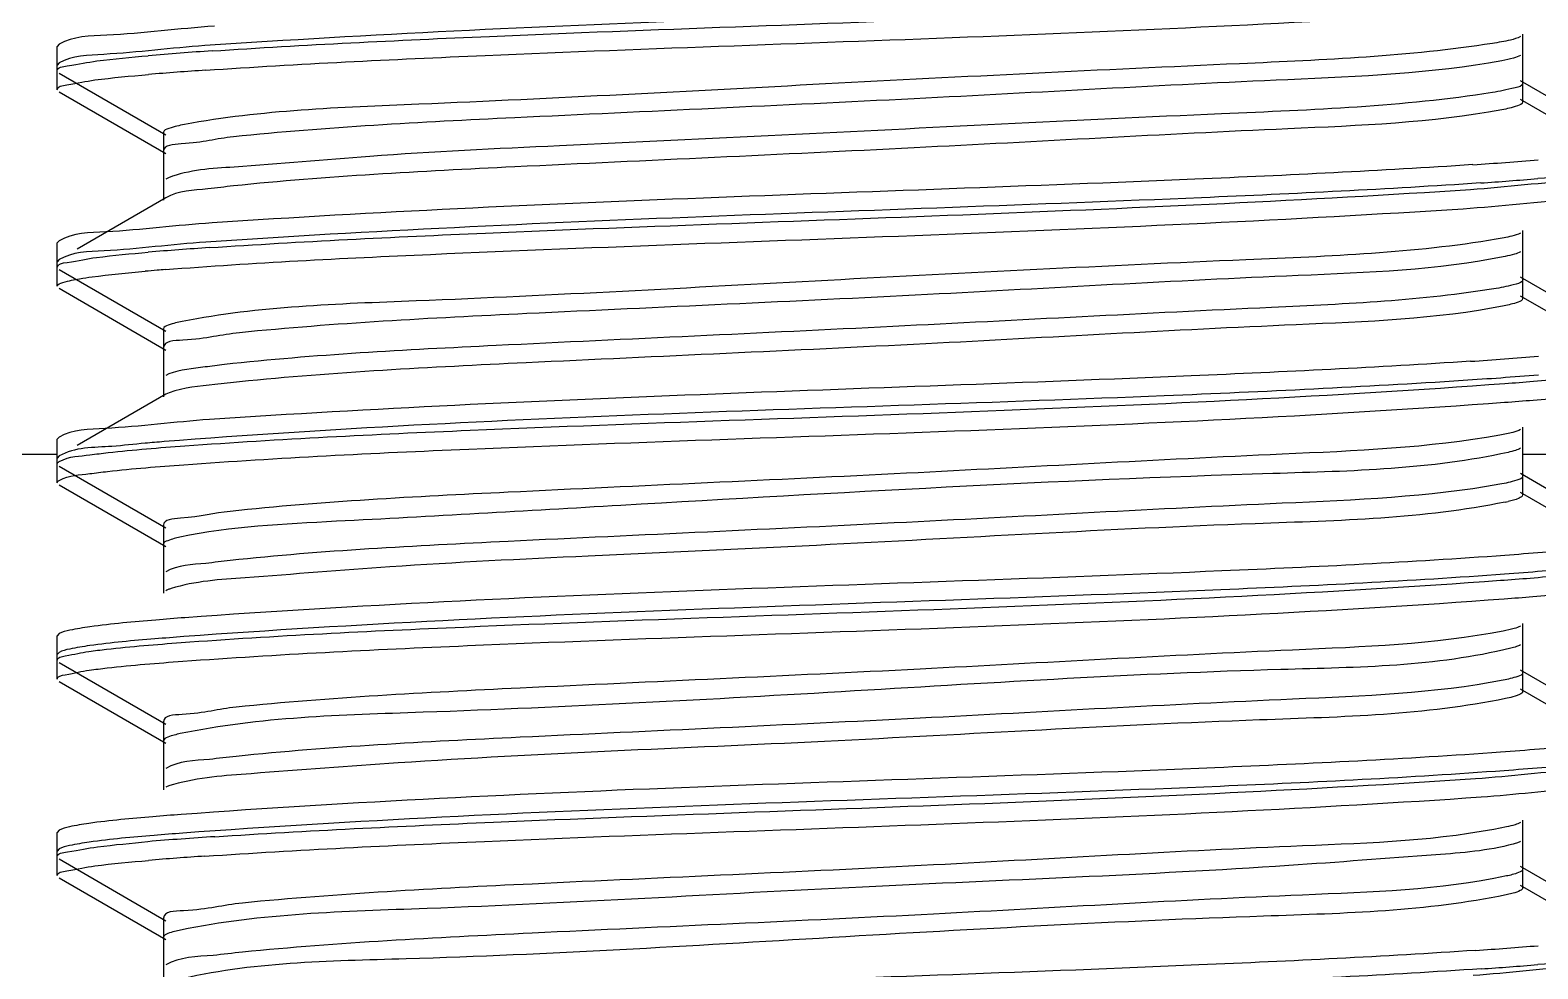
# Model space of a CAD drawing. Extents: x 27938 to 650306, y -92720 to 1524912.
# Drawn here: x 294526.8 to 294709.5, y 847629.4 to 847743.2 of the extents above; entities that cross this region are included whole.
import ezdxf

# ---------------------------------------------------------------- set-up
doc = ezdxf.new("R2010")
doc.units = 0
doc.header["$LTSCALE"] = 1000
doc.header["$MEASUREMENT"] = 0

msp = doc.modelspace()

# ---------------------------------------------------------------- linework, layer by layer
at = {"linetype": 'Continuous'}
for p, q in [((294707.67, 847736.77), (294707.67, 847742.72)), ((294530.28, 847741.5), (294530.05, 847741.23)), ((294530.05, 847738.26), (294530.05, 847741.23)), ((294530.05, 847738.26), (294530.05, 847741.23)), ((294707.67, 847734.49), (294707.67, 847740.44)), ((294530.28, 847739.22), (294530.05, 847738.96)), ((294530.05, 847735.98), (294530.05, 847738.96)), ((294530.05, 847735.98), (294530.05, 847738.96)), ((294530.28, 847738), (294543.2, 847730.52)), ((294720.33, 847729.59), (294707.41, 847737.07)), ((294530.28, 847735.72), (294543.2, 847728.24)), ((294720.33, 847727.31), (294707.41, 847734.79)), ((294542.94, 847730.82), (294542.94, 847724.86)), ((294542.94, 847728.54), (294542.94, 847722.58)), ((294543.53, 847725.32), (294543.2, 847725.16)), ((294543.2, 847722.89), (294532.45, 847716.66)), ((294707.67, 847712.96), (294707.67, 847718.91)), ((294530.28, 847717.68), (294530.05, 847717.42)), ((294530.05, 847714.45), (294530.05, 847717.42)), ((294530.05, 847714.45), (294530.05, 847717.42)), ((294707.67, 847710.68), (294707.67, 847716.63)), ((294530.28, 847715.4), (294530.05, 847715.14)), ((294530.05, 847712.17), (294530.05, 847715.14)), ((294530.05, 847712.17), (294530.05, 847715.14)), ((294530.28, 847714.18), (294543.2, 847706.7)), ((294720.33, 847705.78), (294707.41, 847713.26)), ((294530.28, 847711.91), (294543.2, 847704.42)), ((294720.33, 847703.5), (294707.41, 847710.98)), ((294542.94, 847707), (294542.94, 847701.05)), ((294542.94, 847704.72), (294542.94, 847698.77)), ((294543.59, 847701.53), (294543.2, 847701.35)), ((294543.2, 847699.07), (294532.45, 847692.85)), ((294543.63, 847699.26), (294543.2, 847699.07)), ((294707.67, 847689.14), (294707.67, 847695.1)), ((294530.28, 847693.87), (294530.05, 847693.61)), ((294530.05, 847690.63), (294530.05, 847693.61)), ((294530.05, 847690.63), (294530.05, 847693.61)), ((294707.67, 847686.87), (294707.67, 847692.82)), ((294530.05, 847691.77), (294381.22, 847691.77)), ((294530.28, 847691.59), (294530.05, 847691.33)), ((294530.05, 847688.35), (294530.05, 847691.33)), ((294530.05, 847688.35), (294530.05, 847691.33)), ((294530.28, 847690.37), (294543.2, 847682.89)), ((294869.39, 847691.77), (294707.67, 847691.77)), ((294720.33, 847681.96), (294707.41, 847689.45)), ((294530.28, 847688.09), (294543.2, 847680.61)), ((294720.33, 847679.68), (294707.41, 847687.17)), ((294542.94, 847683.19), (294542.94, 847677.24)), ((294542.94, 847680.91), (294542.94, 847674.96)), ((294707.67, 847665.33), (294707.67, 847671.28)), ((294530.28, 847670.06), (294530.05, 847669.8)), ((294530.05, 847666.82), (294530.05, 847669.8)), ((294530.05, 847666.82), (294530.05, 847669.8)), ((294707.67, 847663.05), (294707.67, 847669.01)), ((294530.28, 847667.78), (294530.05, 847667.52)), ((294530.05, 847664.54), (294530.05, 847667.52)), ((294530.05, 847664.54), (294530.05, 847667.52)), ((294530.28, 847666.56), (294543.2, 847659.08)), ((294720.33, 847658.15), (294707.41, 847665.63)), ((294530.28, 847664.28), (294543.2, 847656.8)), ((294720.33, 847655.87), (294707.41, 847663.35)), ((294706.21, 847662.34), (294705.6, 847662.2)), ((294542.94, 847659.38), (294542.94, 847653.42)), ((294542.94, 847657.1), (294542.94, 847651.15)), ((294707.67, 847641.52), (294707.67, 847647.47)), ((294530.28, 847646.24), (294530.05, 847645.98)), ((294530.05, 847643.01), (294530.05, 847645.98)), ((294530.05, 847643.01), (294530.05, 847645.98)), ((294707.67, 847639.24), (294707.67, 847645.19)), ((294530.28, 847643.97), (294530.05, 847643.7)), ((294530.05, 847640.73), (294530.05, 847643.7)), ((294530.05, 847640.73), (294530.05, 847643.7)), ((294530.28, 847642.75), (294543.2, 847635.26)), ((294720.33, 847634.34), (294707.41, 847641.82)), ((294530.28, 847640.47), (294543.2, 847632.99)), ((294720.33, 847632.06), (294707.41, 847639.54)), ((294706.51, 847638.6), (294705.65, 847638.4)), ((294542.94, 847635.57), (294542.94, 847629.61)), ((294542.94, 847633.29), (294542.94, 847627.33))]:
    msp.add_line(p, q, dxfattribs=at)
for centre, radius, start, end in [((294576.47, 847318.52), 423.07, 93.7475, 94.7999), ((294575.41, 847329.69), 409.57, 93.8303, 94.8051), ((294673.94, 848151.52), 425.53, 273.7314, 274.8001), ((294675.2, 848133.41), 409.64, 273.8317, 274.8033), ((294576.04, 847300.1), 417.65, 93.7819, 94.8008), ((294565.56, 847426.69), 288.36, 94.6548, 94.9427), ((294569.81, 847374.66), 340.57, 94.4875, 94.6577), ((294673.56, 848132.63), 430.46, 273.7005, 274.7995), ((294566.96, 847389.24), 305.03, 94.5049, 94.936), ((294701.61, 847705.35), 19.75, 281.4586, 282.5217), ((294576.89, 847217.91), 428.44, 93.7138, 94.7991), ((294575.29, 847235.9), 408.11, 93.8416, 94.804), ((294674.37, 848050.91), 420.14, 273.7655, 274.8009), ((294675.29, 848036.96), 408.44, 273.8398, 274.8035)]:
    msp.add_arc(centre, radius, start, end, dxfattribs=at)
for points, knots in [([(294702.64, 847748.5), (294691.36, 847747.73), (294639.79, 847745.25), (294588.16, 847744.06), (294547.95, 847741.32)], [0, 0, 0, 0, 0.21912, 1, 1, 1, 1]), ([(294548.82, 847740.68), (294560.01, 847741.43), (294610.95, 847743.87), (294661.95, 847745.09), (294701.64, 847747.73)], [0, 0, 0, 0, 0.220054, 1, 1, 1, 1]), ([(294548.05, 847738.35), (294559.33, 847739.11), (294610.84, 847741.59), (294662.41, 847742.79), (294702.57, 847745.52)], [0, 0, 0, 0, 0.219245, 1, 1, 1, 1]), ([(294549.13, 847743.68), (294544.76, 847743.39), (294538.65, 847742.54), (294531.98, 847742.47), (294530.28, 847741.5)], [0, 0, 0, 0, 0.69136, 1, 1, 1, 1]), ([(294703.99, 847741.59), (294693.86, 847740.01), (294666.82, 847738.89), (294623.46, 847736.74), (294580.89, 847734.37), (294554.82, 847733.51), (294545.47, 847731.76)], [0, 0, 0, 0, 0.193633, 0.509715, 0.820379, 1, 1, 1, 1]), ([(294707.4, 847742.42), (294707.03, 847742.21), (294705.87, 847741.91), (294704.73, 847741.7), (294703.99, 847741.59)], [0, 0, 0, 0, 0.365324, 1, 1, 1, 1]), ([(294547.95, 847741.32), (294543.86, 847741.04), (294538.13, 847740.24), (294531.88, 847740.13), (294530.28, 847739.22)], [0, 0, 0, 0, 0.690221, 1, 1, 1, 1]), ([(294707.4, 847740.14), (294707.14, 847739.99), (294706.38, 847739.76), (294705.61, 847739.59), (294705.14, 847739.5)], [0, 0, 0, 0, 0.382192, 1, 1, 1, 1]), ([(294530.05, 847738.26), (294530.05, 847738.71), (294532.46, 847738.98), (294533.66, 847739.31), (294534.87, 847739.47)], [0, 0, 0, 0, 0.270794, 1, 1, 1, 1]), ([(294705.14, 847739.5), (294696.61, 847737.91), (294672.71, 847737.02), (294632.89, 847734.73), (294590.26, 847732.85), (294562.74, 847731.45), (294551.41, 847730.27)], [0, 0, 0, 0, 0.169059, 0.463606, 0.77817, 1, 1, 1, 1]), ([(294530.05, 847735.98), (294530.05, 847736.41), (294532.32, 847736.7), (294533.47, 847737.01), (294534.61, 847737.16)], [0, 0, 0, 0, 0.271623, 1, 1, 1, 1]), ([(294707.67, 847736.77), (294707.66, 847736.41), (294705.9, 847736.02), (294704.91, 847735.78), (294703.99, 847735.63)], [0, 0, 0, 0, 0.279151, 1, 1, 1, 1]), ([(294703.99, 847735.63), (294693.14, 847733.94), (294664.32, 847732.86), (294626.65, 847730.87), (294592.26, 847729.24), (294570.06, 847728.21), (294554.38, 847726.72), (294546.04, 847726.28), (294543.53, 847725.32)], [0, 0, 0, 0, 0.204799, 0.536352, 0.704101, 0.847377, 0.949834, 1, 1, 1, 1]), ([(294707.66, 847734.49), (294707.66, 847734.23), (294706.5, 847733.84), (294705.78, 847733.67), (294705.14, 847733.55)], [0, 0, 0, 0, 0.288579, 1, 1, 1, 1]), ([(294705.14, 847733.55), (294696.61, 847731.95), (294672.71, 847731.06), (294632.89, 847728.78), (294590.26, 847726.9), (294562.74, 847725.5), (294551.41, 847724.32)], [0, 0, 0, 0, 0.169059, 0.463606, 0.77817, 1, 1, 1, 1]), ([(294545.47, 847731.76), (294544.83, 847731.64), (294544.11, 847731.47), (294542.94, 847731.08), (294542.94, 847730.82)], [0, 0, 0, 0, 0.711978, 1, 1, 1, 1]), ([(294551.41, 847730.27), (294549.3, 847730.05), (294547.29, 847729.42), (294542.94, 847729.31), (294542.94, 847728.54)], [0, 0, 0, 0, 0.733874, 1, 1, 1, 1]), ([(294701.64, 847726.9), (294690.41, 847726.15), (294639.48, 847723.71), (294588.48, 847722.49), (294548.82, 847719.84)], [0, 0, 0, 0, 0.220558, 1, 1, 1, 1]), ([(294701.34, 847723.9), (294705.74, 847724.19), (294711.9, 847725.05), (294718.62, 847725.11), (294720.33, 847726.09)], [0, 0, 0, 0, 0.69148, 1, 1, 1, 1]), ([(294551.41, 847724.32), (294550.38, 847724.21), (294547.66, 847723.81), (294544.71, 847723.76), (294543.2, 847722.89)], [0, 0, 0, 0, 0.374179, 1, 1, 1, 1]), ([(294702.57, 847724.68), (294691.3, 847723.92), (294639.79, 847721.43), (294588.22, 847720.24), (294548.05, 847717.51)], [0, 0, 0, 0, 0.219186, 1, 1, 1, 1]), ([(294548.5, 847716.84), (294559.64, 847717.59), (294610.59, 847720.04), (294661.59, 847721.28), (294701.34, 847723.9)], [0, 0, 0, 0, 0.219018, 1, 1, 1, 1]), ([(294700.44, 847721.56), (294705.06, 847721.86), (294711.5, 847722.76), (294718.54, 847722.79), (294720.33, 847723.81)], [0, 0, 0, 0, 0.692236, 1, 1, 1, 1]), ([(294543.16, 847714.18), (294553.86, 847715.02), (294606.29, 847717.62), (294658.78, 847718.87), (294700.44, 847721.56)], [0, 0, 0, 0, 0.204514, 1, 1, 1, 1]), ([(294548.82, 847719.84), (294544.52, 847719.55), (294538.51, 847718.72), (294531.95, 847718.64), (294530.28, 847717.68)], [0, 0, 0, 0, 0.691063, 1, 1, 1, 1]), ([(294704.46, 847717.85), (294694.45, 847716.18), (294667.32, 847715.15), (294623.7, 847712.94), (294580.8, 847710.5), (294554.52, 847709.73), (294545.21, 847707.89)], [0, 0, 0, 0, 0.190819, 0.5086, 0.821571, 1, 1, 1, 1]), ([(294707.4, 847718.61), (294707.08, 847718.42), (294706.08, 847718.15), (294705.09, 847717.95), (294704.46, 847717.85)], [0, 0, 0, 0, 0.371353, 1, 1, 1, 1]), ([(294548.05, 847717.51), (294543.93, 847717.23), (294538.17, 847716.43), (294531.88, 847716.32), (294530.28, 847715.4)], [0, 0, 0, 0, 0.690332, 1, 1, 1, 1]), ([(294707.4, 847716.33), (294707.18, 847716.2), (294706.55, 847715.99), (294705.92, 847715.85), (294705.53, 847715.77)], [0, 0, 0, 0, 0.390278, 1, 1, 1, 1]), ([(294530.05, 847714.45), (294530.05, 847714.89), (294532.42, 847715.17), (294533.61, 847715.49), (294534.8, 847715.65)], [0, 0, 0, 0, 0.27103, 1, 1, 1, 1]), ([(294705.53, 847715.77), (294697.3, 847714.09), (294673.79, 847713.32), (294634.34, 847710.96), (294591.54, 847709.12), (294563.73, 847707.69), (294552.16, 847706.53)], [0, 0, 0, 0, 0.163938, 0.456535, 0.773032, 1, 1, 1, 1]), ([(294530.05, 847712.17), (294530.05, 847712.44), (294531.33, 847712.78), (294532.07, 847712.96), (294532.76, 847713.07)], [0, 0, 0, 0, 0.282056, 1, 1, 1, 1]), ([(294532.76, 847713.07), (294533.26, 847713.16), (294535.9, 847713.54), (294538.56, 847713.79), (294540.71, 847713.98)], [0, 0, 0, 0, 0.190856, 1, 1, 1, 1]), ([(294707.67, 847712.96), (294707.66, 847712.64), (294706.15, 847712.24), (294705.27, 847712.03), (294704.46, 847711.9)], [0, 0, 0, 0, 0.282326, 1, 1, 1, 1]), ([(294704.46, 847711.9), (294695.48, 847710.4), (294670.99, 847709.37), (294630.62, 847707.18), (294588.29, 847705.25), (294561.25, 847703.88), (294550.31, 847702.67)], [0, 0, 0, 0, 0.176994, 0.474556, 0.786113, 1, 1, 1, 1]), ([(294707.66, 847710.68), (294707.66, 847710.44), (294706.66, 847710.06), (294706, 847709.91), (294705.43, 847709.79)], [0, 0, 0, 0, 0.292289, 1, 1, 1, 1]), ([(294705.43, 847709.79), (294697.16, 847708.15), (294673.62, 847707.34), (294634.17, 847705), (294591.44, 847703.16), (294563.7, 847701.74), (294552.16, 847700.58)], [0, 0, 0, 0, 0.164905, 0.457517, 0.773479, 1, 1, 1, 1]), ([(294545.21, 847707.89), (294544.64, 847707.78), (294543.97, 847707.63), (294542.94, 847707.24), (294542.94, 847707)], [0, 0, 0, 0, 0.708966, 1, 1, 1, 1]), ([(294552.16, 847706.53), (294549.86, 847706.3), (294547.69, 847705.6), (294542.94, 847705.56), (294542.94, 847704.72)], [0, 0, 0, 0, 0.733597, 1, 1, 1, 1]), ([(294550.31, 847702.67), (294549.53, 847702.58), (294547.28, 847702.28), (294544.99, 847702.04), (294543.59, 847701.53)], [0, 0, 0, 0, 0.346189, 1, 1, 1, 1]), ([(294701.34, 847703.07), (294690.06, 847702.32), (294639.11, 847699.88), (294588.11, 847698.67), (294548.5, 847696.01)], [0, 0, 0, 0, 0.221566, 1, 1, 1, 1]), ([(294705.51, 847700.38), (294706.66, 847700.46), (294710.41, 847700.76), (294714.15, 847701.09), (294716.72, 847701.46)], [0, 0, 0, 0, 0.307531, 1, 1, 1, 1]), ([(294700.44, 847700.73), (294688.38, 847699.95), (294635.9, 847697.44), (294583.32, 847696.51), (294543, 847693.33)], [0, 0, 0, 0, 0.230084, 1, 1, 1, 1]), ([(294552.16, 847700.58), (294551.16, 847700.48), (294548.31, 847700.14), (294545.4, 847699.89), (294543.63, 847699.26)], [0, 0, 0, 0, 0.349753, 1, 1, 1, 1]), ([(294545.53, 847692.82), (294557.04, 847693.66), (294610.37, 847696.26), (294663.78, 847697.3), (294705.51, 847700.38)], [0, 0, 0, 0, 0.216266, 1, 1, 1, 1]), ([(294545.4, 847690.53), (294556.9, 847691.38), (294610.26, 847693.98), (294663.7, 847695.02), (294705.47, 847698.1)], [0, 0, 0, 0, 0.215878, 1, 1, 1, 1]), ([(294705.47, 847698.1), (294706.63, 847698.18), (294710.38, 847698.48), (294714.13, 847698.81), (294716.71, 847699.18)], [0, 0, 0, 0, 0.307522, 1, 1, 1, 1]), ([(294548.5, 847696.01), (294544.28, 847695.72), (294538.37, 847694.9), (294531.92, 847694.81), (294530.28, 847693.87)], [0, 0, 0, 0, 0.690751, 1, 1, 1, 1]), ([(294704.9, 847694.11), (294696.21, 847692.55), (294672.1, 847691.61), (294632.08, 847689.36), (294589.55, 847687.47), (294562.2, 847686.08), (294551.01, 847684.88)], [0, 0, 0, 0, 0.171902, 0.467529, 0.781017, 1, 1, 1, 1]), ([(294707.4, 847694.8), (294707.12, 847694.63), (294706.28, 847694.38), (294705.43, 847694.21), (294704.9, 847694.11)], [0, 0, 0, 0, 0.37809, 1, 1, 1, 1]), ([(294540.71, 847693.14), (294539.37, 847693.02), (294535.93, 847692.56), (294532.16, 847692.68), (294530.28, 847691.59)], [0, 0, 0, 0, 0.38257, 1, 1, 1, 1]), ([(294534.02, 847691.73), (294534.75, 847691.83), (294538.58, 847692.29), (294542.42, 847692.6), (294545.53, 847692.82)], [0, 0, 0, 0, 0.19158, 1, 1, 1, 1]), ([(294707.4, 847692.52), (294707.22, 847692.41), (294706.71, 847692.23), (294706.2, 847692.1), (294705.89, 847692.03)], [0, 0, 0, 0, 0.399432, 1, 1, 1, 1]), ([(294530.05, 847690.63), (294530.05, 847690.76), (294531.47, 847691.64), (294532.76, 847691.55), (294534.02, 847691.73)], [0, 0, 0, 0, 0.088842, 1, 1, 1, 1]), ([(294533.99, 847689.45), (294534.71, 847689.55), (294538.5, 847690.01), (294542.32, 847690.31), (294545.4, 847690.53)], [0, 0, 0, 0, 0.191545, 1, 1, 1, 1]), ([(294705.89, 847692.03), (294696.57, 847689.96), (294660.39, 847689.19), (294613.18, 847686.47), (294569.09, 847683.89), (294551.15, 847683.05), (294544.93, 847681.75)], [0, 0, 0, 0, 0.17752, 0.667782, 0.88196, 1, 1, 1, 1]), ([(294530.05, 847688.35), (294530.05, 847688.48), (294531.45, 847689.36), (294532.74, 847689.27), (294533.99, 847689.45)], [0, 0, 0, 0, 0.089015, 1, 1, 1, 1]), ([(294707.66, 847689.14), (294707.66, 847688.86), (294706.38, 847688.47), (294705.6, 847688.28), (294704.9, 847688.16)], [0, 0, 0, 0, 0.286129, 1, 1, 1, 1]), ([(294704.9, 847688.16), (294696.21, 847686.6), (294672.1, 847685.66), (294632.08, 847683.41), (294589.55, 847681.51), (294562.2, 847680.12), (294551.01, 847678.93)], [0, 0, 0, 0, 0.171902, 0.467529, 0.781017, 1, 1, 1, 1]), ([(294707.66, 847686.87), (294707.66, 847686.67), (294706.89, 847686.3), (294706.34, 847686.18), (294705.89, 847686.08)], [0, 0, 0, 0, 0.300005, 1, 1, 1, 1]), ([(294551.01, 847684.88), (294548.99, 847684.67), (294547.07, 847684.07), (294542.94, 847683.93), (294542.94, 847683.19)], [0, 0, 0, 0, 0.733399, 1, 1, 1, 1]), ([(294705.53, 847686), (294695.6, 847683.98), (294667.54, 847683.35), (294630.58, 847681.09), (294595.61, 847679.53), (294572.49, 847678.41), (294555.72, 847677.01), (294546.75, 847676.42), (294543.86, 847675.53)], [0, 0, 0, 0, 0.187537, 0.516126, 0.6871, 0.835564, 0.944057, 1, 1, 1, 1]), ([(294544.93, 847681.75), (294544.43, 847681.64), (294543.83, 847681.5), (294542.94, 847681.13), (294542.95, 847680.91)], [0, 0, 0, 0, 0.704879, 1, 1, 1, 1]), ([(294705.51, 847679.54), (294694.09, 847678.7), (294640.75, 847676.1), (294587.35, 847675.03), (294545.53, 847671.99)], [0, 0, 0, 0, 0.214619, 1, 1, 1, 1]), ([(294716.72, 847680.62), (294716.01, 847680.52), (294712.28, 847680.06), (294708.54, 847679.77), (294705.51, 847679.54)], [0, 0, 0, 0, 0.191299, 1, 1, 1, 1]), ([(294551.01, 847678.93), (294550.03, 847678.82), (294547.44, 847678.44), (294544.64, 847678.37), (294543.2, 847677.54)], [0, 0, 0, 0, 0.373077, 1, 1, 1, 1]), ([(294704.99, 847676.53), (294706.18, 847676.61), (294710.04, 847676.91), (294713.91, 847677.26), (294716.58, 847677.63)], [0, 0, 0, 0, 0.307277, 1, 1, 1, 1]), ([(294716.71, 847678.34), (294716, 847678.24), (294712.26, 847677.78), (294708.51, 847677.49), (294705.47, 847677.26)], [0, 0, 0, 0, 0.191309, 1, 1, 1, 1]), ([(294545.07, 847668.98), (294556.48, 847669.82), (294609.79, 847672.42), (294663.18, 847673.49), (294704.99, 847676.53)], [0, 0, 0, 0, 0.214433, 1, 1, 1, 1]), ([(294705.47, 847677.26), (294694.03, 847676.42), (294640.67, 847673.82), (294587.23, 847672.76), (294545.4, 847669.7)], [0, 0, 0, 0, 0.214875, 1, 1, 1, 1]), ([(294543.86, 847675.53), (294543.74, 847675.49), (294543.51, 847675.41), (294543.29, 847675.31), (294543.2, 847675.26)], [0, 0, 0, 0, 0.565784, 1, 1, 1, 1]), ([(294545.27, 847666.71), (294556.76, 847667.56), (294610.14, 847670.16), (294663.61, 847671.21), (294705.43, 847674.28)], [0, 0, 0, 0, 0.215487, 1, 1, 1, 1]), ([(294705.43, 847674.28), (294706.58, 847674.37), (294710.35, 847674.66), (294714.11, 847675), (294716.7, 847675.36)], [0, 0, 0, 0, 0.307507, 1, 1, 1, 1]), ([(294534.02, 847670.89), (294533.2, 847670.78), (294531.95, 847670.56), (294530.68, 847670.28), (294530.28, 847670.06)], [0, 0, 0, 0, 0.644191, 1, 1, 1, 1]), ([(294545.53, 847671.99), (294544.35, 847671.9), (294540.5, 847671.6), (294536.66, 847671.26), (294534.02, 847670.89)], [0, 0, 0, 0, 0.307204, 1, 1, 1, 1]), ([(294705.31, 847670.38), (294696.92, 847668.75), (294673.19, 847667.91), (294633.53, 847665.59), (294590.82, 847663.73), (294563.17, 847662.32), (294551.74, 847661.15)], [0, 0, 0, 0, 0.166793, 0.460477, 0.775901, 1, 1, 1, 1]), ([(294707.4, 847670.98), (294707.16, 847670.84), (294706.46, 847670.62), (294705.75, 847670.46), (294705.31, 847670.38)], [0, 0, 0, 0, 0.385626, 1, 1, 1, 1]), ([(294533.99, 847668.61), (294533.18, 847668.5), (294531.94, 847668.28), (294530.67, 847668), (294530.28, 847667.78)], [0, 0, 0, 0, 0.643834, 1, 1, 1, 1]), ([(294533.88, 847667.9), (294534.59, 847668), (294538.31, 847668.46), (294542.05, 847668.75), (294545.07, 847668.98)], [0, 0, 0, 0, 0.191269, 1, 1, 1, 1]), ([(294545.4, 847669.7), (294544.23, 847669.61), (294540.42, 847669.32), (294536.61, 847668.98), (294533.99, 847668.61)], [0, 0, 0, 0, 0.307253, 1, 1, 1, 1]), ([(294707.4, 847668.7), (294707.25, 847668.62), (294706.86, 847668.46), (294706.45, 847668.35), (294706.21, 847668.29)], [0, 0, 0, 0, 0.409846, 1, 1, 1, 1]), ([(294530.05, 847666.82), (294530.05, 847667.19), (294531.93, 847667.51), (294532.92, 847667.76), (294533.88, 847667.9)], [0, 0, 0, 0, 0.274668, 1, 1, 1, 1]), ([(294533.94, 847665.63), (294534.66, 847665.73), (294538.43, 847666.19), (294542.21, 847666.49), (294545.27, 847666.71)], [0, 0, 0, 0, 0.191422, 1, 1, 1, 1]), ([(294706.21, 847668.29), (294697.15, 847666.06), (294670.3, 847665.8), (294626.5, 847663.03), (294582.09, 847660.59), (294554.61, 847659.96), (294544.96, 847657.94)], [0, 0, 0, 0, 0.173176, 0.493211, 0.817077, 1, 1, 1, 1]), ([(294530.05, 847664.54), (294530.05, 847664.91), (294531.96, 847665.23), (294532.97, 847665.49), (294533.94, 847665.63)], [0, 0, 0, 0, 0.274365, 1, 1, 1, 1]), ([(294707.66, 847665.33), (294707.66, 847665.08), (294706.59, 847664.7), (294705.91, 847664.54), (294705.31, 847664.42)], [0, 0, 0, 0, 0.290766, 1, 1, 1, 1]), ([(294705.31, 847664.42), (294696.92, 847662.79), (294673.19, 847661.95), (294633.53, 847659.64), (294590.82, 847657.77), (294563.17, 847656.36), (294551.74, 847655.19)], [0, 0, 0, 0, 0.166793, 0.460477, 0.775901, 1, 1, 1, 1]), ([(294707.66, 847663.05), (294707.66, 847662.88), (294707.05, 847662.54), (294706.58, 847662.43), (294706.21, 847662.34)], [0, 0, 0, 0, 0.307791, 1, 1, 1, 1]), ([(294551.74, 847661.15), (294549.54, 847660.92), (294547.47, 847660.26), (294542.94, 847660.18), (294542.94, 847659.38)], [0, 0, 0, 0, 0.734217, 1, 1, 1, 1]), ([(294705.6, 847662.2), (294695.83, 847660.18), (294668.07, 847659.58), (294623.45, 847656.78), (294582.59, 847655.33), (294556.36, 847653.29), (294547.19, 847652.62), (294544.13, 847651.79)], [0, 0, 0, 0, 0.184985, 0.511081, 0.830893, 0.941203, 1, 1, 1, 1]), ([(294544.96, 847657.94), (294544.45, 847657.83), (294543.84, 847657.69), (294542.95, 847657.32), (294542.95, 847657.1)], [0, 0, 0, 0, 0.705094, 1, 1, 1, 1]), ([(294704.99, 847655.69), (294693.46, 847654.86), (294640.15, 847652.26), (294586.77, 847651.22), (294545.07, 847648.14)], [0, 0, 0, 0, 0.21655, 1, 1, 1, 1]), ([(294716.58, 847656.79), (294715.84, 847656.69), (294711.99, 847656.22), (294708.12, 847655.92), (294704.99, 847655.69)], [0, 0, 0, 0, 0.191493, 1, 1, 1, 1]), ([(294551.74, 847655.19), (294550.66, 847655.08), (294547.84, 847654.67), (294544.76, 847654.63), (294543.2, 847653.73)], [0, 0, 0, 0, 0.375015, 1, 1, 1, 1]), ([(294701.96, 847652.5), (294706.22, 847652.79), (294712.17, 847653.62), (294718.67, 847653.7), (294720.33, 847654.65)], [0, 0, 0, 0, 0.690888, 1, 1, 1, 1]), ([(294716.7, 847654.53), (294715.98, 847654.43), (294712.24, 847653.97), (294708.47, 847653.67), (294705.43, 847653.45)], [0, 0, 0, 0, 0.191315, 1, 1, 1, 1]), ([(294705.43, 847653.45), (294693.96, 847652.6), (294640.57, 847650), (294587.1, 847648.95), (294545.27, 847645.88)], [0, 0, 0, 0, 0.215154, 1, 1, 1, 1]), ([(294549.14, 847645.45), (294560.39, 847646.19), (294611.33, 847648.63), (294662.33, 847649.85), (294701.96, 847652.5)], [0, 0, 0, 0, 0.221116, 1, 1, 1, 1]), ([(294702.65, 847650.27), (294706.74, 847650.55), (294712.48, 847651.35), (294718.73, 847651.46), (294720.33, 847652.37)], [0, 0, 0, 0, 0.690218, 1, 1, 1, 1]), ([(294544.13, 847651.79), (294543.94, 847651.74), (294543.63, 847651.64), (294543.32, 847651.52), (294543.2, 847651.45)], [0, 0, 0, 0, 0.579307, 1, 1, 1, 1]), ([(294547.95, 847643.09), (294559.23, 847643.86), (294610.8, 847646.34), (294662.43, 847647.53), (294702.65, 847650.27)], [0, 0, 0, 0, 0.219072, 1, 1, 1, 1]), ([(294533.88, 847647.06), (294533.1, 847646.95), (294531.89, 847646.74), (294530.66, 847646.46), (294530.28, 847646.24)], [0, 0, 0, 0, 0.642717, 1, 1, 1, 1]), ([(294545.07, 847648.14), (294543.92, 847648.06), (294540.18, 847647.76), (294536.45, 847647.43), (294533.88, 847647.06)], [0, 0, 0, 0, 0.307563, 1, 1, 1, 1]), ([(294705.69, 847646.64), (294697.6, 847644.93), (294674.26, 847644.22), (294634.99, 847641.81), (294592.11, 847639.99), (294564.17, 847638.56), (294552.5, 847637.41)], [0, 0, 0, 0, 0.161662, 0.453393, 0.770761, 1, 1, 1, 1]), ([(294707.4, 847647.17), (294707.2, 847647.05), (294706.63, 847646.85), (294706.05, 847646.71), (294705.69, 847646.64)], [0, 0, 0, 0, 0.394192, 1, 1, 1, 1]), ([(294533.94, 847644.79), (294533.14, 847644.68), (294531.92, 847644.47), (294530.67, 847644.19), (294530.28, 847643.97)], [0, 0, 0, 0, 0.643387, 1, 1, 1, 1]), ([(294545.27, 847645.88), (294544.11, 847645.79), (294540.33, 847645.5), (294536.54, 847645.16), (294533.94, 847644.79)], [0, 0, 0, 0, 0.30739, 1, 1, 1, 1]), ([(294707.4, 847644.89), (294707.29, 847644.82), (294706.99, 847644.7), (294706.68, 847644.6), (294706.51, 847644.56)], [0, 0, 0, 0, 0.421757, 1, 1, 1, 1]), ([(294530.05, 847643.01), (294530.05, 847643.46), (294532.49, 847643.73), (294533.71, 847644.07), (294534.93, 847644.22)], [0, 0, 0, 0, 0.270591, 1, 1, 1, 1]), ([(294706.51, 847644.56), (294703.46, 847643.72), (294694.31, 847643.06), (294668.1, 847641.01), (294627.23, 847639.57), (294582.58, 847636.76), (294554.8, 847636.16), (294545.01, 847634.14)], [0, 0, 0, 0, 0.058552, 0.168707, 0.488491, 0.814803, 1, 1, 1, 1]), ([(294530.05, 847640.73), (294530.05, 847641.16), (294532.32, 847641.45), (294533.47, 847641.76), (294534.62, 847641.91)], [0, 0, 0, 0, 0.271621, 1, 1, 1, 1]), ([(294707.66, 847641.52), (294707.66, 847641.3), (294706.79, 847640.93), (294706.19, 847640.79), (294705.69, 847640.69)], [0, 0, 0, 0, 0.296339, 1, 1, 1, 1]), ([(294705.69, 847640.69), (294697.6, 847638.98), (294674.26, 847638.26), (294634.99, 847635.86), (294592.11, 847634.04), (294564.17, 847632.6), (294552.5, 847631.46)], [0, 0, 0, 0, 0.161662, 0.453393, 0.770761, 1, 1, 1, 1]), ([(294707.66, 847639.24), (294707.66, 847639.1), (294707.2, 847638.79), (294706.8, 847638.68), (294706.51, 847638.6)], [0, 0, 0, 0, 0.317499, 1, 1, 1, 1]), ([(294552.5, 847637.41), (294550.11, 847637.17), (294547.88, 847636.44), (294542.94, 847636.43), (294542.95, 847635.57)], [0, 0, 0, 0, 0.73489, 1, 1, 1, 1]), ([(294705.65, 847638.4), (294696.02, 847636.39), (294668.56, 847635.75), (294624.18, 847633.3), (294580.37, 847630.56), (294553.51, 847630.27), (294544.42, 847628.05)], [0, 0, 0, 0, 0.182739, 0.506392, 0.826439, 1, 1, 1, 1]), ([(294545.01, 847634.14), (294544.49, 847634.03), (294543.87, 847633.89), (294542.95, 847633.51), (294542.95, 847633.29)], [0, 0, 0, 0, 0.705716, 1, 1, 1, 1]), ([(294552.5, 847631.46), (294551.32, 847631.34), (294548.25, 847630.9), (294544.9, 847630.9), (294543.2, 847629.91)], [0, 0, 0, 0, 0.376776, 1, 1, 1, 1]), ([(294701.96, 847631.67), (294690.79, 847630.92), (294639.85, 847628.47), (294588.86, 847627.24), (294549.14, 847624.61)], [0, 0, 0, 0, 0.219496, 1, 1, 1, 1]), ([(294701.65, 847628.67), (294705.98, 847628.96), (294712.03, 847629.8), (294718.65, 847629.87), (294720.33, 847630.84)], [0, 0, 0, 0, 0.691188, 1, 1, 1, 1]), ([(294702.65, 847629.44), (294691.36, 847628.67), (294639.79, 847626.18), (294588.16, 847624.99), (294547.95, 847622.25)], [0, 0, 0, 0, 0.219115, 1, 1, 1, 1])]:
    msp.add_open_spline(points, degree=3, knots=knots, dxfattribs=at)
for points in [[(294534.87, 847739.47), (294536.93, 847739.73), (294539, 847739.92), (294541.07, 847740.1)], [(294534.61, 847737.16), (294536.77, 847737.44), (294538.93, 847737.64), (294541.1, 847737.82)], [(294715.96, 847725.87), (294713.81, 847725.59), (294711.66, 847725.39), (294709.5, 847725.21)], [(294534.8, 847715.65), (294536.89, 847715.91), (294538.99, 847716.11), (294541.09, 847716.29)], [(294709.59, 847701.4), (294706.55, 847701.14), (294703.5, 847700.93), (294700.44, 847700.73)], [(294534.93, 847644.22), (294536.97, 847644.48), (294539.01, 847644.67), (294541.05, 847644.85)], [(294534.62, 847641.91), (294536.78, 847642.19), (294538.94, 847642.39), (294541.11, 847642.57)], [(294715.98, 847630.62), (294713.82, 847630.34), (294711.66, 847630.14), (294709.5, 847629.95)]]:
    msp.add_open_spline(points, degree=3, dxfattribs=at)

doc.saveas('drawing.dxf')
